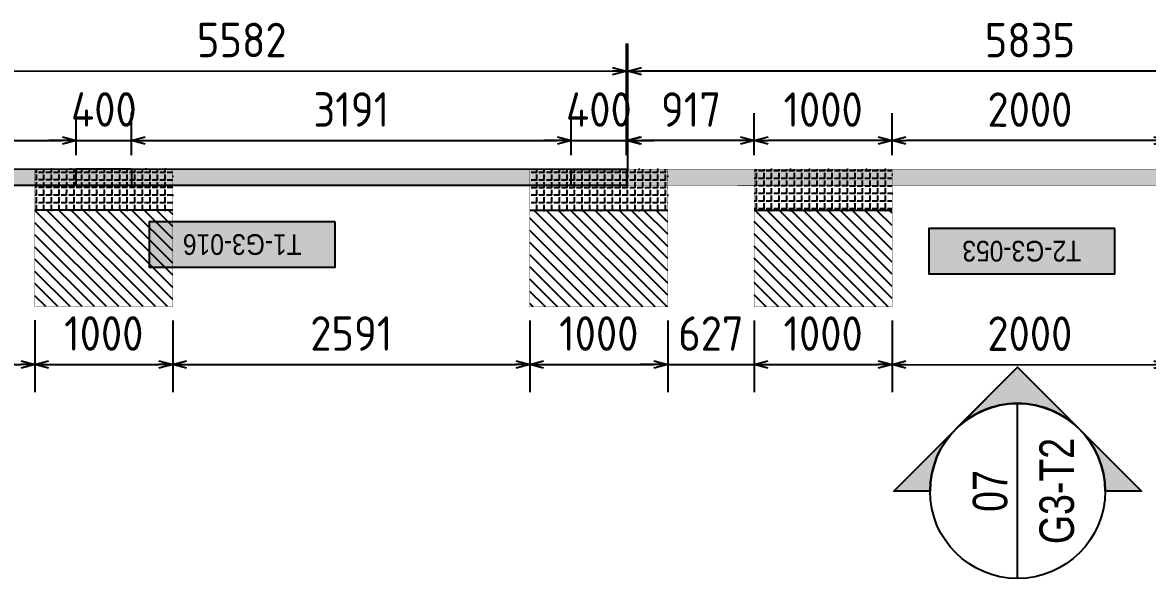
# Model space of a CAD drawing. Header units: centimetres. Extents: x -6122352 to 7132207, y -1694241 to 1947892.
# Drawn here: x 3298709 to 3306871, y 87524 to 91559 of the extents above; entities that cross this region are included whole.
import ezdxf
from ezdxf.enums import TextEntityAlignment as Align

# ---------------------------------------------------------------- set-up
doc = ezdxf.new("R2010")
doc.units = ezdxf.units.CM
doc.header["$MEASUREMENT"] = 0
doc.header["$PDMODE"] = 66
doc.header["$PDSIZE"] = 100
doc.linetypes.add('DASHED2', pattern=[0.375, 0.25, -0.125])
for name, color, linetype in [('00-MI-DIM', 7, 'Continuous'), ('@MI-FOOTINGS', 7, 'Continuous'), ('@MI-TYPE-01', 30, 'Continuous'), ('@MI-TYPE-02', 6, 'Continuous'), ('PANEL-TAGS', 7, 'Continuous')]:
    doc.layers.add(name, color=color, linetype=linetype)
doc.styles.add('Arial Narrow', font='ARIALN.TTF', dxfattribs={"width": 0.95, "height": 500})
doc.styles.add('PANELTAG_STYLE', font='arial.ttf')
doc.styles.add('Schueco-BEMSTIL', font='isocpeur.ttf', dxfattribs={"width": 0.9})
doc.dimstyles.new('MI- JWC-TXT-2.5 MM', dxfattribs={"dimscale": 1.5, "dimtxt": 2.5, "dimasz": 1, "dimexe": 2, "dimexo": 1, "dimgap": 1, "dimtad": 1, "dimdec": 0, "dimdsep": 46, "dimtxsty": 'Schueco-BEMSTIL', "dimblk": 'OPEN30', "dimcen": 0, "dimdle": 2, "dimclrd": 140, "dimclre": 8, "dimclrt": 40, "dimadec": 0, "dimazin": 2, "dimtfac": 1, "dimtdec": 0, "dimtix": 1, "dimtmove": 2, "dimatfit": 3, "dimldrblk": 'OPEN', "dimfxl": 2, "dimlwd": -1, "dimlwe": -1, "dimarcsym": 0})

# ---------------------------------------------------------------- blocks, each defined once
blk = doc.blocks.new('T1-FOOTING')
at = {"transparency": 33554679}
h = blk.add_hatch(dxfattribs=at)
h.set_pattern_fill('ANGLE', color=256, scale=500)
h.set_pattern_definition([(0, (0, 0), (0, 137.5), [100, -37.5]), (90, (0, 0), (-137.5, 8e-15), [100, -37.5])])
h.paths.add_polyline_path([(-500, -300), (500, -300), (500, 0), (-500, 0)])
h.paths.add_polyline_path([(-499.75, -299.75), (499.75, -299.75), (499.75, -0.25), (-499.75, -0.25)], flags=16)
h = blk.add_hatch(dxfattribs=at)
h.set_pattern_fill('ANGLE', color=8, scale=200)
h.set_pattern_definition([(0, (0, 0), (0, 55), [40, -15]), (90, (0, 0), (-55, 3e-15), [40, -15])])
h.paths.add_polyline_path([(500, -300), (500, 0), (-500, 0), (-500, -300)])
h = blk.add_hatch(dxfattribs=at)
h.set_pattern_fill('ANSI31', color=8, scale=500)
h.paths.add_polyline_path([(500, -1000), (500, -300), (-500, -300), (-500, -1000)])
at = {"layer": '@MI-TYPE-01', "color": 240, "linetype": 'DASHED2', "true_color": 0xed1f24}
blk.add_line((-500, -300), (500, -300), dxfattribs=at)
at = {"layer": '@MI-TYPE-01', "color": 240, "true_color": 0xed1f24, "const_width": 2.5}
blk.add_lwpolyline([(-500, 0), (500, 0), (500, -1000), (-500, -1000)], close=True, dxfattribs=at)
blk = doc.blocks.new('_Open30')
at = {"color": 0, "linetype": 'ByBlock', "lineweight": -2}
for p, q in [((-1, 0.268), (0, 0)), ((0, 0), (-1, -0.268)), ((0, 0), (-1, 0))]:
    blk.add_line(p, q, dxfattribs=at)
blk = doc.blocks.new('*D1317')
at = {"layer": '@MI-TYPE-02', "color": 8, "transparency": 16777216}
for p, q in [((382582.8, -191426.2), (383394.5, -191426.1)), ((382583.8, -197261.2), (383395.5, -197261.1))]:
    blk.add_line(p, q, dxfattribs=at)
at = {"layer": '@MI-TYPE-02', "color": 140, "transparency": 16777216}
blk.add_line((383195.5, -197161.1), (383194.5, -191526.1), dxfattribs=at)
at = {"layer": 'Defpoints', "color": 0, "transparency": 16777216}
for p in [(382482.8, -191426.2), (383194.5, -191426.1), (382483.8, -197261.2)]:
    blk.add_point(p, dxfattribs=at)
at = {"layer": '@MI-TYPE-02', "color": 140, "transparency": 16777216, "xscale": 100, "yscale": 100, "zscale": 100}
for p, rotation in [((383194.5, -191426.1), 90.01026582106833), ((383195.5, -197261.1), 270.0102658210683)]:
    blk.add_blockref('_Open30', p, dxfattribs=dict(at, rotation=rotation))
at = {"layer": '@MI-TYPE-02', "color": 40, "transparency": 16777216, "insert": (383420, -194343.6), "char_height": 250, "attachment_point": 5, "rotation": 270.01027, "style": 'Schueco-BEMSTIL'}
blk.add_mtext('5835', dxfattribs=at)
blk = doc.blocks.new('_Open')
at = {"color": 0, "linetype": 'ByBlock', "lineweight": -2}
for p, q in [((-1, 0.2), (0, 0)), ((-1, -0.2), (0, 0)), ((0, 0), (-1, 0))]:
    blk.add_line(p, q, dxfattribs=at)
blk = doc.blocks.new('*D1320')
at = {"layer": '@MI-TYPE-02', "color": 8, "transparency": 16777216}
for p, q in [((382584, -193343.7), (382890.5, -193343.6)), ((382583.4, -195343.7), (382890.9, -195343.6))]:
    blk.add_line(p, q, dxfattribs=at)
at = {"layer": '@MI-TYPE-02', "color": 140, "transparency": 16777216}
blk.add_line((382690.9, -195243.7), (382690.5, -193443.7), dxfattribs=at)
at = {"layer": 'Defpoints', "color": 0, "transparency": 16777216}
for p in [(382484, -193343.7), (382690.5, -193343.7), (382483.4, -195343.7)]:
    blk.add_point(p, dxfattribs=at)
at = {"layer": '@MI-TYPE-02', "color": 140, "transparency": 16777216, "xscale": 100, "yscale": 100, "zscale": 100}
for p, rotation in [((382690.5, -193343.7), 90.01026582106833), ((382690.9, -195343.7), 270.0102658210683)]:
    blk.add_blockref('_Open30', p, dxfattribs=dict(at, rotation=rotation))
at = {"layer": '@MI-TYPE-02', "color": 40, "transparency": 16777216, "insert": (382915.7, -194343.6), "char_height": 250, "attachment_point": 5, "rotation": 270.01027, "style": 'Schueco-BEMSTIL'}
blk.add_mtext('2000', dxfattribs=at)
blk = doc.blocks.new('*D1321')
at = {"layer": '@MI-TYPE-02', "color": 8, "transparency": 16777216}
for p, q in [((382583.8, -192343.7), (382890.3, -192343.6)), ((382584, -193343.7), (382890.5, -193343.6))]:
    blk.add_line(p, q, dxfattribs=at)
at = {"layer": '@MI-TYPE-02', "color": 140, "transparency": 16777216}
blk.add_line((382690.5, -193243.7), (382690.4, -192443.7), dxfattribs=at)
at = {"layer": 'Defpoints', "color": 0, "transparency": 16777216}
for p in [(382483.8, -192343.7), (382690.3, -192343.7), (382484, -193343.7)]:
    blk.add_point(p, dxfattribs=at)
at = {"layer": '@MI-TYPE-02', "color": 140, "transparency": 16777216, "xscale": 100, "yscale": 100, "zscale": 100}
for p, rotation in [((382690.3, -192343.7), 90.01026582106833), ((382690.5, -193343.7), 270.0102658210683)]:
    blk.add_blockref('_Open30', p, dxfattribs=dict(at, rotation=rotation))
at = {"layer": '@MI-TYPE-02', "color": 40, "transparency": 16777216, "insert": (382915.4, -192843.6), "char_height": 250, "attachment_point": 5, "rotation": 270.01027, "style": 'Schueco-BEMSTIL'}
blk.add_mtext('1000', dxfattribs=at)
blk = doc.blocks.new('*D1322')
at = {"layer": '@MI-TYPE-02', "color": 8, "transparency": 16777216}
for p, q in [((382462.8, -191426.2), (382890.2, -191426.2)), ((382583.8, -192343.7), (382890.3, -192343.6))]:
    blk.add_line(p, q, dxfattribs=at)
at = {"layer": '@MI-TYPE-02', "color": 140, "transparency": 16777216}
blk.add_line((382690.3, -192243.7), (382690.2, -191526.2), dxfattribs=at)
at = {"layer": 'Defpoints', "color": 0, "transparency": 16777216}
for p in [(382362.8, -191426.3), (382690.2, -191426.2), (382483.8, -192343.7)]:
    blk.add_point(p, dxfattribs=at)
at = {"layer": '@MI-TYPE-02', "color": 140, "transparency": 16777216, "xscale": 100, "yscale": 100, "zscale": 100}
for p, rotation in [((382690.2, -191426.2), 90.01026582106833), ((382690.3, -192343.7), 270.0102658210683)]:
    blk.add_blockref('_Open30', p, dxfattribs=dict(at, rotation=rotation))
at = {"layer": '@MI-TYPE-02', "color": 40, "transparency": 16777216, "insert": (382915.3, -191884.9), "char_height": 250, "attachment_point": 5, "rotation": 270.01027, "style": 'Schueco-BEMSTIL'}
blk.add_mtext('917', dxfattribs=at)
blk = doc.blocks.new('RCC COPING')
at = {"layer": '@MI-TYPE-01', "transparency": 33554679}
h = blk.add_hatch(color=8, dxfattribs=at)
h.dxf.hatch_style = 1
h.paths.add_polyline_path([(60, 200), (-60, 200), (-60, -200), (60, -200)])
at = {"layer": '@MI-TYPE-01', "color": 30}
blk.add_lwpolyline([(-60, 200), (60, 200), (60, -200), (-60, -200)], close=True, dxfattribs=at)
blk = doc.blocks.new('31309MM')
at = {"layer": '@MI-TYPE-01', "transparency": 33554679}
h = blk.add_hatch(color=30, dxfattribs=at)
h.dxf.hatch_style = 1
h.paths.add_polyline_path([(0, 120), (5581.9, 120), (5581.9, 0), (0, 0)])
h.paths.add_polyline_path([(5591.9, 0), (12764, 0), (12764, 120), (5591.9, 120)])
h.paths.add_polyline_path([(12774, 120), (18355.6, 120), (18355.6, -0.2), (12774, -0.2)])
h.paths.add_polyline_path([(18365.7, -0.2), (23537.4, -0.2), (23537.4, 120), (18365.7, 120)])
h.paths.add_polyline_path([(23547.4, 120), (30719.5, 120), (30719.5, 0), (23547.4, 0)])
h.paths.add_polyline_path([(30729.5, 0), (36309.3, 0), (36309.3, 120), (30729.5, 120)])
at = {"layer": '@MI-TYPE-01', "color": 30}
blk.add_lwpolyline([(0, 120), (5581.9, 120), (5581.9, 0), (0, 0)], close=True, dxfattribs=at)
at = {"layer": '@MI-TYPE-01', "color": 240, "true_color": 0xed1f24, "rotation": 89.95700707059105}
for p in [(200, 60), (3791.3, 60)]:
    blk.add_blockref('RCC COPING', p, dxfattribs=at)
blk = doc.blocks.new('A$Ceca04276')
at = {"layer": '@MI-TYPE-01', "color": 30, "rotation": 89.98971944707202}
blk.add_blockref('31309MM', (0.5, 9.9), dxfattribs=at)
blk = doc.blocks.new('*D1388')
at = {"layer": '@MI-TYPE-02', "color": 8, "transparency": 16777216}
for p, q in [((98.1, 11426.8), (909.6, 11427)), ((99.1, 5845), (910.6, 5845.1))]:
    blk.add_line(p, q, dxfattribs=at)
at = {"layer": '@MI-TYPE-02', "color": 140, "transparency": 16777216}
blk.add_line((709.6, 11326.9), (710.6, 5945.1), dxfattribs=at)
at = {"layer": 'Defpoints', "color": 0, "transparency": 16777216}
for p in [(-1.9, 11426.8), (-0.9, 5844.9), (710.6, 5845.1)]:
    blk.add_point(p, dxfattribs=at)
at = {"layer": '@MI-TYPE-02', "color": 140, "transparency": 16777216, "xscale": 100, "yscale": 100, "zscale": 100}
for p, rotation in [((709.6, 11426.9), 90.01026582106833), ((710.6, 5845.1), 270.0102658210683)]:
    blk.add_blockref('_Open30', p, dxfattribs=dict(at, rotation=rotation))
at = {"layer": '@MI-TYPE-02', "color": 40, "transparency": 16777216, "insert": (935.1, 8636), "char_height": 250, "attachment_point": 5, "rotation": 270.01027, "style": 'Schueco-BEMSTIL'}
blk.add_mtext('5582', dxfattribs=at)
blk = doc.blocks.new('*D1398')
at = {"layer": '@MI-TYPE-02', "color": 8, "transparency": 16777216}
for p, q in [((-23.1, 18608.9), (404, 18609)), ((98.4, 9836.2), (405.6, 9836.2))]:
    blk.add_line(p, q, dxfattribs=at)
at = {"layer": '@MI-TYPE-02', "color": 140, "transparency": 16777216}
blk.add_line((204, 18509), (205.5, 9936.2), dxfattribs=at)
at = {"layer": 'Defpoints', "color": 0, "transparency": 16777216}
for p in [(-123.1, 18608.9), (-1.6, 9836.2), (205.6, 9836.2)]:
    blk.add_point(p, dxfattribs=at)
at = {"layer": '@MI-TYPE-02', "color": 140, "transparency": 16777216, "xscale": 100, "yscale": 100, "zscale": 100}
for p, rotation in [((204, 18609), 90.01026582106833), ((205.6, 9836.2), 270.0102658210683)]:
    blk.add_blockref('_Open30', p, dxfattribs=dict(at, rotation=rotation))
at = {"layer": '@MI-TYPE-02', "color": 40, "transparency": 16777216, "insert": (429.8, 14222.6), "char_height": 250, "attachment_point": 5, "rotation": 270.01027, "style": 'Schueco-BEMSTIL'}
blk.add_mtext('8773', dxfattribs=at)
blk = doc.blocks.new('*D1399')
at = {"layer": '@MI-TYPE-02', "color": 140, "transparency": 16777216}
for p, q in [((205.5, 9936.2), (205.5, 10036.2)), ((205.6, 9836.2), (205.6, 9436.2)), ((205.7, 9336.2), (205.7, 9236.2))]:
    blk.add_line(p, q, dxfattribs=at)
at = {"layer": '@MI-TYPE-02', "color": 8, "transparency": 16777216}
for p, q in [((98.4, 9836.2), (405.6, 9836.2)), ((98.3, 9436.2), (405.6, 9436.2))]:
    blk.add_line(p, q, dxfattribs=at)
at = {"layer": 'Defpoints', "color": 0, "transparency": 16777216}
for p in [(-1.6, 9836.2), (-1.7, 9436.2), (205.6, 9436.2)]:
    blk.add_point(p, dxfattribs=at)
at = {"layer": '@MI-TYPE-02', "color": 140, "transparency": 16777216, "xscale": 100, "yscale": 100, "zscale": 100}
for p, rotation in [((205.6, 9836.2), 270.0102658210683), ((205.6, 9436.2), 90.01026582106833)]:
    blk.add_blockref('_Open30', p, dxfattribs=dict(at, rotation=rotation))
at = {"layer": '@MI-TYPE-02', "color": 40, "transparency": 16777216, "insert": (430.6, 9636.2), "char_height": 250, "attachment_point": 5, "rotation": 270.01027, "style": 'Schueco-BEMSTIL'}
blk.add_mtext('400', dxfattribs=at)
blk = doc.blocks.new('*D1400')
at = {"layer": '@MI-TYPE-02', "color": 8, "transparency": 16777216}
for p, q in [((98.3, 9436.2), (405.6, 9436.2)), ((99.2, 6245), (406.2, 6245))]:
    blk.add_line(p, q, dxfattribs=at)
at = {"layer": '@MI-TYPE-02', "color": 140, "transparency": 16777216}
blk.add_line((205.7, 9336.2), (206.2, 6345), dxfattribs=at)
at = {"layer": 'Defpoints', "color": 0, "transparency": 16777216}
for p in [(-1.7, 9436.2), (-0.8, 6244.9), (206.2, 6245)]:
    blk.add_point(p, dxfattribs=at)
at = {"layer": '@MI-TYPE-02', "color": 140, "transparency": 16777216, "xscale": 100, "yscale": 100, "zscale": 100}
for p, rotation in [((205.6, 9436.2), 90.01026582106833), ((206.2, 6245), 270.0102658210683)]:
    blk.add_blockref('_Open30', p, dxfattribs=dict(at, rotation=rotation))
at = {"layer": '@MI-TYPE-02', "color": 40, "transparency": 16777216, "insert": (430.9, 7840.6), "char_height": 250, "attachment_point": 5, "rotation": 270.01027, "style": 'Schueco-BEMSTIL'}
blk.add_mtext('3191', dxfattribs=at)
blk = doc.blocks.new('*D1401')
at = {"layer": '@MI-TYPE-02', "color": 140, "transparency": 16777216}
for p, q in [((206.2, 6345), (206.2, 6445)), ((206.2, 6245), (206.3, 5845)), ((206.3, 5745), (206.3, 5645))]:
    blk.add_line(p, q, dxfattribs=at)
at = {"layer": '@MI-TYPE-02', "color": 8, "transparency": 16777216}
for p, q in [((99.2, 6245), (406.2, 6245)), ((99.1, 5845), (406.3, 5845))]:
    blk.add_line(p, q, dxfattribs=at)
at = {"layer": 'Defpoints', "color": 0, "transparency": 16777216}
for p in [(-0.8, 6244.9), (-0.9, 5844.9), (206.3, 5845)]:
    blk.add_point(p, dxfattribs=at)
at = {"layer": '@MI-TYPE-02', "color": 140, "transparency": 16777216, "xscale": 100, "yscale": 100, "zscale": 100}
for p, rotation in [((206.2, 6245), 270.0102658210683), ((206.3, 5845), 90.01026582106833)]:
    blk.add_blockref('_Open30', p, dxfattribs=dict(at, rotation=rotation))
at = {"layer": '@MI-TYPE-02', "color": 40, "transparency": 16777216, "insert": (431.2, 6045), "char_height": 250, "attachment_point": 5, "rotation": 270.01027, "style": 'Schueco-BEMSTIL'}
blk.add_mtext('400', dxfattribs=at)
blk = doc.blocks.new('*D1424')
at = {"layer": '@MI-TYPE-02', "color": 8, "transparency": 16777216}
for p, q in [((-1102.1, 12727.1), (-1620.9, 12727)), ((-1100.3, 10136), (-1620.5, 10135.9))]:
    blk.add_line(p, q, dxfattribs=at)
at = {"layer": '@MI-TYPE-02', "color": 140, "transparency": 16777216}
blk.add_line((-1420.9, 12627), (-1420.5, 10235.9), dxfattribs=at)
at = {"layer": 'Defpoints', "color": 0, "transparency": 16777216}
for p in [(-1002.1, 12727.1), (-1420.5, 10135.9), (-1000.3, 10136)]:
    blk.add_point(p, dxfattribs=at)
at = {"layer": '@MI-TYPE-02', "color": 140, "transparency": 16777216, "xscale": 100, "yscale": 100, "zscale": 100}
for p, rotation in [((-1420.9, 12727), 90.01026582106819), ((-1420.5, 10135.9), 270.0102658210682)]:
    blk.add_blockref('_Open30', p, dxfattribs=dict(at, rotation=rotation))
at = {"layer": '@MI-TYPE-02', "color": 40, "transparency": 16777216, "insert": (-1195.7, 11431.5), "char_height": 250, "attachment_point": 5, "rotation": 270.01027, "style": 'Schueco-BEMSTIL'}
blk.add_mtext('2591', dxfattribs=at)
blk = doc.blocks.new('*D1425')
at = {"layer": '@MI-TYPE-02', "color": 8, "transparency": 16777216}
for p, q in [((-1100.3, 10136), (-1620.5, 10135.9)), ((-1100.2, 9136), (-1620.3, 9135.9))]:
    blk.add_line(p, q, dxfattribs=at)
at = {"layer": '@MI-TYPE-02', "color": 140, "transparency": 16777216}
blk.add_line((-1420.5, 10035.9), (-1420.3, 9235.9), dxfattribs=at)
at = {"layer": 'Defpoints', "color": 0, "transparency": 16777216}
for p in [(-1000.3, 10136), (-1420.3, 9135.9), (-1000.2, 9136)]:
    blk.add_point(p, dxfattribs=at)
at = {"layer": '@MI-TYPE-02', "color": 140, "transparency": 16777216, "xscale": 100, "yscale": 100, "zscale": 100}
for p, rotation in [((-1420.5, 10135.9), 90.01026582106819), ((-1420.3, 9135.9), 270.0102658210682)]:
    blk.add_blockref('_Open30', p, dxfattribs=dict(at, rotation=rotation))
at = {"layer": '@MI-TYPE-02', "color": 40, "transparency": 16777216, "insert": (-1195.4, 9636), "char_height": 250, "attachment_point": 5, "rotation": 270.01027, "style": 'Schueco-BEMSTIL'}
blk.add_mtext('1000', dxfattribs=at)
blk = doc.blocks.new('*D1426')
at = {"layer": '@MI-TYPE-02', "color": 8, "transparency": 16777216}
for p, q in [((-1100.2, 9136), (-1620.3, 9135.9)), ((-1099.7, 6544.8), (-1619.8, 6544.7))]:
    blk.add_line(p, q, dxfattribs=at)
at = {"layer": '@MI-TYPE-02', "color": 140, "transparency": 16777216}
blk.add_line((-1420.3, 9035.9), (-1419.8, 6644.7), dxfattribs=at)
at = {"layer": 'Defpoints', "color": 0, "transparency": 16777216}
for p in [(-1000.2, 9136), (-1419.8, 6544.7), (-999.7, 6544.8)]:
    blk.add_point(p, dxfattribs=at)
at = {"layer": '@MI-TYPE-02', "color": 140, "transparency": 16777216, "xscale": 100, "yscale": 100, "zscale": 100}
for p, rotation in [((-1420.3, 9135.9), 90.01026582106819), ((-1419.8, 6544.7), 270.0102658210682)]:
    blk.add_blockref('_Open30', p, dxfattribs=dict(at, rotation=rotation))
at = {"layer": '@MI-TYPE-02', "color": 40, "transparency": 16777216, "insert": (-1195.1, 7840.3), "char_height": 250, "attachment_point": 5, "rotation": 270.01027, "style": 'Schueco-BEMSTIL'}
blk.add_mtext('2591', dxfattribs=at)
blk = doc.blocks.new('*D1427')
at = {"layer": '@MI-TYPE-02', "color": 8, "transparency": 16777216}
for p, q in [((-1099.7, 6544.8), (-1619.8, 6544.7)), ((-1100.8, 5544.8), (-1619.6, 5544.7))]:
    blk.add_line(p, q, dxfattribs=at)
at = {"layer": '@MI-TYPE-02', "color": 140, "transparency": 16777216}
blk.add_line((-1419.8, 6444.7), (-1419.7, 5644.7), dxfattribs=at)
at = {"layer": 'Defpoints', "color": 0, "transparency": 16777216}
for p in [(-999.7, 6544.8), (-1419.6, 5544.7), (-1000.8, 5544.8)]:
    blk.add_point(p, dxfattribs=at)
at = {"layer": '@MI-TYPE-02', "color": 140, "transparency": 16777216, "xscale": 100, "yscale": 100, "zscale": 100}
for p, rotation in [((-1419.8, 6544.7), 90.01026582106819), ((-1419.6, 5544.7), 270.0102658210682)]:
    blk.add_blockref('_Open30', p, dxfattribs=dict(at, rotation=rotation))
at = {"layer": '@MI-TYPE-02', "color": 40, "transparency": 16777216, "insert": (-1194.7, 6044.7), "char_height": 250, "attachment_point": 5, "rotation": 270.01027, "style": 'Schueco-BEMSTIL'}
blk.add_mtext('1000', dxfattribs=at)
blk = doc.blocks.new('*D1428')
at = {"layer": '@MI-TYPE-02', "color": 140, "transparency": 16777216}
for p, q in [((-1419.7, 5644.7), (-1419.7, 5744.7)), ((-1419.6, 5544.7), (-1419.5, 4917.3)), ((-1419.5, 4817.3), (-1419.5, 4717.3))]:
    blk.add_line(p, q, dxfattribs=at)
at = {"layer": '@MI-TYPE-02', "color": 8, "transparency": 16777216}
for p, q in [((-1100.8, 5544.8), (-1619.6, 5544.7)), ((-1100, 4917.3), (-1619.5, 4917.2))]:
    blk.add_line(p, q, dxfattribs=at)
at = {"layer": 'Defpoints', "color": 0, "transparency": 16777216}
for p in [(-1000.8, 5544.8), (-1419.5, 4917.3), (-1000, 4917.4)]:
    blk.add_point(p, dxfattribs=at)
at = {"layer": '@MI-TYPE-02', "color": 140, "transparency": 16777216, "xscale": 100, "yscale": 100, "zscale": 100}
for p, rotation in [((-1419.6, 5544.7), 270.0102658210682), ((-1419.5, 4917.3), 90.01026582106819)]:
    blk.add_blockref('_Open30', p, dxfattribs=dict(at, rotation=rotation))
at = {"layer": '@MI-TYPE-02', "color": 40, "transparency": 16777216, "insert": (-1194.6, 5231), "char_height": 250, "attachment_point": 5, "rotation": 270.01027, "style": 'Schueco-BEMSTIL'}
blk.add_mtext('627', dxfattribs=at)
blk = doc.blocks.new('*D1429')
at = {"layer": '@MI-TYPE-02', "color": 8, "transparency": 16777216}
for p, q in [((-1100, 4917.3), (-1619.5, 4917.2)), ((-1099.8, 3917.3), (-1619.4, 3917.2))]:
    blk.add_line(p, q, dxfattribs=at)
at = {"layer": '@MI-TYPE-02', "color": 140, "transparency": 16777216}
blk.add_line((-1419.5, 4817.3), (-1419.4, 4017.3), dxfattribs=at)
at = {"layer": 'Defpoints', "color": 0, "transparency": 16777216}
for p in [(-1000, 4917.4), (-1419.4, 3917.3), (-999.8, 3917.4)]:
    blk.add_point(p, dxfattribs=at)
at = {"layer": '@MI-TYPE-02', "color": 140, "transparency": 16777216, "xscale": 100, "yscale": 100, "zscale": 100}
for p, rotation in [((-1419.5, 4917.3), 90.01026582106819), ((-1419.4, 3917.3), 270.0102658210682)]:
    blk.add_blockref('_Open30', p, dxfattribs=dict(at, rotation=rotation))
at = {"layer": '@MI-TYPE-02', "color": 40, "transparency": 16777216, "insert": (-1194.4, 4417.3), "char_height": 250, "attachment_point": 5, "rotation": 270.01027, "style": 'Schueco-BEMSTIL'}
blk.add_mtext('1000', dxfattribs=at)
blk = doc.blocks.new('*D1430')
at = {"layer": '@MI-TYPE-02', "color": 8, "transparency": 16777216}
for p, q in [((-1099.8, 3917.3), (-1619.4, 3917.2)), ((-1099.5, 1917.3), (-1619, 1917.2))]:
    blk.add_line(p, q, dxfattribs=at)
at = {"layer": '@MI-TYPE-02', "color": 140, "transparency": 16777216}
blk.add_line((-1419.3, 3817.3), (-1419, 2017.3), dxfattribs=at)
at = {"layer": 'Defpoints', "color": 0, "transparency": 16777216}
for p in [(-999.8, 3917.4), (-1419, 1917.3), (-999.5, 1917.4)]:
    blk.add_point(p, dxfattribs=at)
at = {"layer": '@MI-TYPE-02', "color": 140, "transparency": 16777216, "xscale": 100, "yscale": 100, "zscale": 100}
for p, rotation in [((-1419.4, 3917.3), 90.01026582106819), ((-1419, 1917.3), 270.0102658210682)]:
    blk.add_blockref('_Open30', p, dxfattribs=dict(at, rotation=rotation))
at = {"layer": '@MI-TYPE-02', "color": 40, "transparency": 16777216, "insert": (-1194.2, 2917.3), "char_height": 250, "attachment_point": 5, "rotation": 270.01027, "style": 'Schueco-BEMSTIL'}
blk.add_mtext('2000', dxfattribs=at)
blk = doc.blocks.new('*U1874')
h = blk.add_hatch(color=94)
edge = h.paths.add_edge_path()
edge.add_line((0, 6.35), (0, 8.98))
edge.add_line((0, 8.98), (8.98, 0))
edge.add_line((8.98, 0), (0, -8.98))
edge.add_line((0, -8.98), (0, -6.35))
edge.add_arc((0, 0), 6.35, 270, 450)
at = {"color": 94}
blk.add_line((-6.35, 0), (6.35, 0), dxfattribs=at)
for points in [[(0, 6.35), (0, 8.98), (8.98, 0), (0, -8.98), (0, -6.35, 1)], [(4.49, -4.49, 0.414214), (4.49, 4.49), (8.98, 0), (4.49, -4.49)]]:
    blk.add_lwpolyline(points, format="xyb", close=True)
blk.add_circle((0, 0), 6.35, dxfattribs=at)
at = {"style": 'Arial Narrow', "width": 0.95, "flags": 8}
blk.add_attdef('VIEWNUMBER', text='', height=2.5, dxfattribs=at).set_placement((0, 0), align=Align.BOTTOM_CENTER)
blk.add_attdef('SHEETNUMBER', text='', height=2.5, dxfattribs=at).set_placement((0, -1.588), align=Align.TOP_CENTER)
blk = doc.blocks.new('PANELTAG')
at = {"layer": 'PANEL-TAGS', "color": 1}
blk.add_lwpolyline([(-13.5, -3.3), (13.5, -3.3), (13.5, 3.3), (-13.5, 3.3)], close=True, dxfattribs=at)
at = {"layer": 'PANEL-TAGS', "color": 40, "true_color": 0xffd700}
blk.add_solid([(-13.5, -3.3), (13.5, -3.3), (-13.5, 3.3), (13.5, 3.3)], dxfattribs=at)
at = {"layer": 'PANEL-TAGS', "color": 5, "style": 'PANELTAG_STYLE', "width": 0.85}
blk.add_attdef('TAGNO', text='', height=3, dxfattribs=at).set_placement((0, 0), align=Align.MIDDLE)
blk = doc.blocks.new('T1-PARTITON 2')
at = {"layer": '@MI-TYPE-02'}
h = blk.add_hatch(color=256, dxfattribs=at)
h.dxf.hatch_style = 1
h.paths.add_polyline_path([(-1, 5835), (0, 0), (-120, 0), (-121, 5835)])
at = {"layer": '@MI-TYPE-02', "const_width": 2.5}
blk.add_lwpolyline([(-1, 5835), (0, 0), (-120, 0), (-121, 5835)], close=True, dxfattribs=at)
at = {"layer": '@MI-FOOTINGS', "color": 240, "true_color": 0xed1f24, "xscale": -1}
for p, rotation in [((-0.2, 9636.2), 270.0100462352146), ((-0.9, 6044.9), 270.0100462352146), ((0.1, 4417.5), 270.0102658218726)]:
    blk.add_blockref('T1-FOOTING', p, dxfattribs=dict(at, rotation=rotation))
at = {"layer": '@MI-TYPE-02', "rotation": 0.02048826124247522}
blk.add_blockref('A$Ceca04276', (-1.3, 5835), dxfattribs=at)
at = {"layer": '@MI-TYPE-02'}
for base, p1, p2, picture, middle in [((205.6, 9836.2), (-123.1, 18608.9), (-1.6, 9836.2), '*D1398', (429.8, 14222.6)), ((-1420.5, 10135.9), (-1002.1, 12727.1), (-1000.3, 10136), '*D1424', (-1195.7, 11431.5)), ((710.6, 5845.1), (-1.9, 11426.8), (-0.9, 5844.9), '*D1388', (935.1, 8636)), ((-1420.3, 9135.9), (-1000.3, 10136), (-1000.2, 9136), '*D1425', (-1195.4, 9636)), ((205.6, 9436.2), (-1.6, 9836.2), (-1.7, 9436.2), '*D1399', (430.6, 9636.2)), ((206.2, 6245), (-1.7, 9436.2), (-0.8, 6244.9), '*D1400', (430.9, 7840.6)), ((-1419.8, 6544.7), (-1000.2, 9136), (-999.7, 6544.8), '*D1426', (-1195.1, 7840.3)), ((-1419.6, 5544.7), (-999.7, 6544.8), (-1000.8, 5544.8), '*D1427', (-1194.7, 6044.7)), ((206.3, 5845), (-0.8, 6244.9), (-0.9, 5844.9), '*D1401', (431.2, 6045)), ((-1419.5, 4917.3), (-1000.8, 5544.8), (-1000, 4917.4), '*D1428', (-1194.6, 5231)), ((-1419.4, 3917.3), (-1000, 4917.4), (-999.8, 3917.4), '*D1429', (-1194.4, 4417.3)), ((-1419, 1917.3), (-999.8, 3917.4), (-999.5, 1917.4), '*D1430', (-1194.2, 2917.3))]:
    dim = blk.add_linear_dim(base=base, p1=p1, p2=p2, angle=90.01027, dimstyle='MI- JWC-TXT-2.5 MM', dxfattribs=at)
    dim.commit()
    dim.dimension.update_dxf_attribs({"geometry": picture, "text_midpoint": middle})
for base, p1, p2, picture, middle, set_off in [((206.3504, 5835.0371), (-0.0086, 4917.5367), (-121.0455, 5834.9784), '*D1322', (431.4326, 5376.3457), (-382483.8231, 197261.2344)), ((710.7, 5835.1), (0, 0), (-1, 5835), '*D1317', (936.2, 2917.7), (-382483.8, 197261.2)), ((206.5, 4917.6), (0.2, 3917.5), (0, 4917.5), '*D1321', (431.6, 4417.6), (-382483.8, 197261.2)), ((206.7, 3917.6), (-0.4, 1917.5), (0.2, 3917.5), '*D1320', (431.9, 2917.6), (-382483.8, 197261.2))]:
    dim = blk.add_linear_dim(base=base, p1=p1, p2=p2, angle=90.01027, dimstyle='MI- JWC-TXT-2.5 MM', dxfattribs=at)
    dim.commit()
    dim.dimension.update_dxf_attribs({"geometry": picture, "text_midpoint": middle, "insert": set_off})
blk = doc.blocks.new('A$C60e8a156')
at = {"layer": '00-MI-DIM'}
ref = blk.add_blockref('*U1874', (-1407, 3954), dxfattribs=dict(at, xscale=100, yscale=100, zscale=100))
ref.add_attrib('VIEWNUMBER', '07', dxfattribs={"layer": '0', "height": 250, "style": 'Arial Narrow', "width": 0.95}).set_placement((-1407, 3954), align=Align.BOTTOM_CENTER)
ref.add_attrib('SHEETNUMBER', 'G3-T2', dxfattribs={"layer": '0', "height": 250, "style": 'Arial Narrow', "width": 0.95}).set_placement((-1407, 3795.3), align=Align.TOP_CENTER)
at = {"layer": '@MI-TYPE-01', "rotation": 359.977467402098}
blk.add_blockref('T1-PARTITON 2', (928.2, 947.3), dxfattribs=at)
at = {"layer": 'PANEL-TAGS'}
ref = blk.add_blockref('PANELTAG', (381.9, 9578.9), dxfattribs=dict(at, xscale=50.00000000000001, yscale=50.00000000000001, zscale=50.00000000000001, rotation=90.00000000000001))
ref.add_attrib('TAGNO', 'T1-G3-016', dxfattribs={"color": 5, "height": 150, "rotation": 90, "style": 'PANELTAG_STYLE', "width": 0.85}).set_placement((381.9, 9578.9), align=Align.MIDDLE_CENTER)
ref = blk.add_blockref('PANELTAG', (333.9, 3924.1), dxfattribs=dict(at, xscale=50.00000000000001, yscale=50.00000000000001, zscale=50.00000000000001, rotation=90.00000000000001))
ref.add_attrib('TAGNO', 'T2-G3-053', dxfattribs={"color": 5, "height": 150, "rotation": 90, "style": 'PANELTAG_STYLE', "width": 0.85}).set_placement((333.9, 3924.1), align=Align.MIDDLE_CENTER)

msp = doc.modelspace()

# ---------------------------------------------------------------- block references
at = {"layer": '@MI-TYPE-01', "rotation": 90}
msp.add_blockref('A$C60e8a156', (3309882.77367, 89565.65607), dxfattribs=at)

doc.saveas('drawing.dxf')
